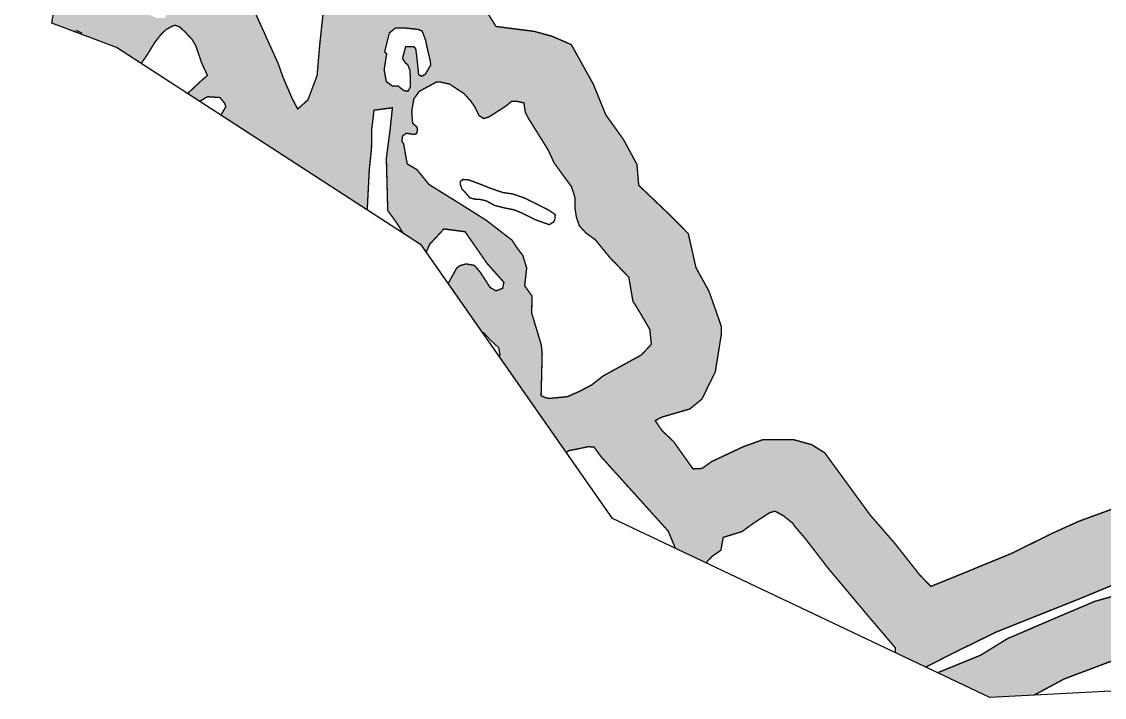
# Model space of a CAD drawing. Header units: metres. Extents: x 286961 to 289535, y 2012164 to 2016097.
# Drawn here: x 286961 to 287754, y 2012297 to 2012792 of the extents above; entities that cross this region are included whole.
import ezdxf

# ---------------------------------------------------------------- set-up
doc = ezdxf.new("R2010")
doc.units = ezdxf.units.M
doc.header["$MEASUREMENT"] = 0
doc.layers.add('MANGROOVE BUFFER ZONE', color=120, linetype='Continuous')
doc.layers.add('village', color=3, linetype='Continuous')

msp = doc.modelspace()

# ---------------------------------------------------------------- hatches: boundary and pattern name
at = {"layer": 'MANGROOVE BUFFER ZONE'}
h = msp.add_hatch(dxfattribs=at)
h.set_pattern_fill('GRASS', color=256, scale=18)
h.set_pattern_definition([(90, (0, 0), (-12.727922058, 12.727922058), [3.375, -22.080844134]), (45, (0, 0), (-12.72792206135786, 12.72792206135786), [3.375, -14.625]), (135, (0, 0), (-12.72792206135786, -12.72792206135786), [3.375, -14.625])])
h.paths.add_polyline_path([(287549.4063184994, 2012475.918165468), (287539.8802371799, 2012481.846272376), (287526.9390239657, 2012485.439013875), (287503.9325382042, 2012485.439013875), (287489.913011839, 2012480.409146756), (287466.5470421572, 2012469.451172728), (287459.5372096698, 2012464.421305608), (287452.8869304074, 2012464.062024203), (287438.535642036, 2012484.219873105), (287430.1103979228, 2012492.201876884), (287425.1517791596, 2012499.482186375), (287430.1542678517, 2012502.069745275), (287450.5561411802, 2012508.020452377), (287459.3503639692, 2012515.188704088), (287469.2084152093, 2012535.25219809), (287473.685088497, 2012562.876780872), (287473.685088497, 2012568.250947245), (287470.4588121418, 2012577.745277609), (287464.5439952587, 2012594.40517523), (287455.0443883671, 2012611.60247135), (287449.4133052742, 2012636.520617489), (287436.1620224516, 2012649.943499929), (287413.0618366207, 2012671.957067761), (287411.8083209728, 2012687.169682371), (287401.9594179644, 2012705.424834414), (287388.8872187065, 2012723.679986456), (287379.8462708826, 2012745.937694419), (287363.6481485983, 2012775.078267702), (287349.4607660435, 2012781.218990555), (287336.3905073196, 2012784.791780038), (287308.4626194644, 2012788.36456952), (287295.3178580965, 2012809.360910991), (287281.4408916742, 2012831.58727615), (287268.6314268566, 2012851.324318883), (287257.2452051054, 2012857.192061872), (287250.3067565466, 2012860.037038063), (287232.15999162, 2012861.637334904), (287212.9457250888, 2012858.436741223), (287204.0502480087, 2012854.347085681), (287197.2897048333, 2012847.23466334), (287188.0384169867, 2012833.721017362), (287182.7011168777, 2012807.76061415), (287179.1743349743, 2012774.682347139), (287177.2840469612, 2012752.455981981), (287170.5012569497, 2012734.452588112), (287163.0512697722, 2012727.895811297), (287159.0482946905, 2012735.452800844), (287152.2716035001, 2012751.179379403), (287148.7968001855, 2012761.028238964), (287129.7598845993, 2012803.160658575), (287113.7659342118, 2012821.152552827), (287099.9672128918, 2012834.121145987), (287087.9478226241, 2012841.187424754), (287081.0543528709, 2012841.187424754), (287067.9744607818, 2012844.543934376), (287067.9744607818, 2012847.900443997), (287066.5604352517, 2012859.73648814), (287066.0301843411, 2012871.39590252), (287058.9599180811, 2012880.052139356), (287051.0059465065, 2012892.594847651), (287041.2843563883, 2012901.427714248), (287016.3210500198, 2012911.321556538), (287000.1333901531, 2012916.95340425), (287002.9120781093, 2012905.098489946), (286982.7172966533, 2012790.849084214), (287030.1374456163, 2012773.058153534), (287048.3017132032, 2012761.285236246), (287052.8452955026, 2012767.772455906), (287058.0390654017, 2012776.343406939), (287062.9912388199, 2012782.741438255), (287066.6147702032, 2012786.121563809), (287071.2045489003, 2012788.656630767), (287073.1371128324, 2012789.260197409), (287076.5190477349, 2012788.053027849), (287080.5049738395, 2012784.310791331), (287085.5779454982, 2012778.878473898), (287088.1143620227, 2012774.774090139), (287090.409320676, 2012768.134603146), (287092.7042100245, 2012761.374424591), (287096.8938220787, 2012752.476477477), (287092.4626135437, 2012748.699089799), (287088.4767567439, 2012744.956817005), (287082.3468679458, 2012739.219342923), (287091.2503302046, 2012733.448687748), (287095.1198976134, 2012735.902990892), (287097.1732597859, 2012736.868741051), (287106.111290004, 2012736.265174409), (287109.4932249065, 2012732.040026536), (287110.3387432846, 2012729.504959577), (287106.7549524584, 2012723.399582575), (287214.0297639031, 2012653.870906221), (287215.5316252299, 2012683.39026255), (287216.3391645856, 2012691.05767744), (287217.1467039415, 2012699.128667213), (287217.3485887804, 2012713.656456059), (287217.9542432972, 2012718.297258853), (287218.963667492, 2012726.973556535), (287232.4900210066, 2012728.789552813), (287230.874942295, 2012713.252881177), (287228.0485545496, 2012691.663021625), (287229.0603351071, 2012653.468984994), (287235.9244196315, 2012643.985573825), (287240.3003887483, 2012636.843966273), (287253.9267358105, 2012628.012239029), (287257.322758982, 2012623.152528096), (287259.7470385422, 2012628.650707767), (287270.2451194724, 2012639.950078938), (287285.7903906814, 2012637.932313357), (287301.8405472495, 2012614.739254854), (287314.206045614, 2012600.86723438), (287313.3228254329, 2012596.453412982), (287308.4018391679, 2012594.561780422), (287304.1117343616, 2012597.083969261), (287296.9195609846, 2012608.181571129), (287292.6294561783, 2012613.225948806), (287286.4467069961, 2012614.360928342), (287281.7780594536, 2012612.973719039), (287279.5068723416, 2012611.08208648), (287273.4409820635, 2012600.08734244), (287298.7150213807, 2012563.920178966), (287299.3084969264, 2012563.960393034), (287304.5134248959, 2012558.364287682), (287310.1914966331, 2012553.004631866), (287311.2166530141, 2012547.329734186), (287310.7018669472, 2012546.766996695), (287360.0825676846, 2012476.103188127), (287361.658893352, 2012477.420370939), (287368.9115005015, 2012478.819188688), (287375.9096204803, 2012480.34522775), (287380.3630073602, 2012480.090893952), (287385.1980556917, 2012473.350957624), (287434.6957411136, 2012418.500179419), (287439.9636081978, 2012405.855086754), (287462.395666976, 2012395.232318796), (287466.7697184317, 2012399.940196838), (287473.2807643808, 2012404.410972175), (287475.0357694535, 2012413.893367605), (287488.7972047991, 2012418.115758472), (287497.248022378, 2012424.304402442), (287509.1035761337, 2012431.96590428), (287512.8898351525, 2012433.082564237), (287516.1485461472, 2012431.407574302), (287518.9727854442, 2012429.88766595), (287526.0236463643, 2012424.291451769), (287527.2339851311, 2012422.275246073), (287535.2051442924, 2012413.024693076), (287552.191955031, 2012390.979455953), (287580.7261211462, 2012356.981872567), (287601.2623071481, 2012332.909474276), (287601.1002461129, 2012329.548354009), (287623.6685430404, 2012318.861070072), (287644.2086805408, 2012329.357797655), (287674.9016907113, 2012344.372234325), (287737.5143364435, 2012369.392389683), (287768.207346614, 2012382.077011232), (287803.4330976434, 2012395.926504065), (287820.6747420768, 2012399.107182005), (287827.8785586577, 2012400.482420098), (287845.0381462256, 2012409.623744872), (287867.9446251822, 2012420.383033091), (287925.6149387757, 2012443.80318182), (287952.4065746794, 2012455.53322634), (287982.8927793712, 2012456.701217394), (287997.5431871951, 2012458.076455486), (288003.2090612901, 2012461.231413464), (288015.8359773039, 2012470.130085439), (288035.0191259867, 2012487.765564121), (288052.7077862839, 2012501.500387273), (288050.7670443871, 2012519.992387891), (288052.4490022163, 2012534.087653293), (288058.1420437871, 2012536.673942519), (288066.5521101524, 2012539.38955709), (288072.2450824184, 2012539.648171502), (288081.8196770874, 2012539.906785914), (288092.2999466879, 2012537.320496688), (288123.4075380829, 2012535.858666843), (288140.0983480844, 2012532.88443786), (288154.7190241555, 2012530.556799322), (288167.2694276865, 2012528.746389608), (288189.2651031576, 2012526.677329206), (288214.3659795243, 2012526.160100382), (288233.2563847949, 2012522.022015854), (288278.2800305109, 2012523.024513999), (288285.8006392644, 2012519.549162911), (288289.520504299, 2012518.013583157), (288315.2359755, 2012516.397143321), (288334.2395554846, 2012518.094406963), (288345.3182719043, 2012518.336842103), (288357.7716487362, 2012516.558790933), (288366.3233047774, 2012508.108422633), (288369.659082693, 2012497.601581839), (288368.7493187793, 2012493.459470631), (288366.9803834448, 2012492.853328365), (288358.0850449743, 2012491.944060552), (288352.0706371151, 2012489.771975192), (288349.8973083596, 2012487.852482361), (288344.5905023561, 2012482.548547086), (288332.8610140044, 2012477.72919188), (288307.0318829559, 2012459.271581284), (288272.1624971314, 2012446.106007305), (288220.9537458706, 2012445.715201713), (288193.7040053374, 2012441.197593552), (288143.9828119836, 2012436.93812821), (288098.5126355373, 2012435.129532316), (288086.0087355171, 2012431.264500204), (288052.1064979684, 2012431.264500204), (287982.8172371555, 2012426.840013546), (287974.2570566257, 2012425.430893302), (287957.136764871, 2012422.059038765), (287941.6070872388, 2012417.122148043), (287892.3302761669, 2012408.622879165), (287874.9764272865, 2012402.070636899), (287832.0223610627, 2012395.437570828), (287818.4445833976, 2012390.539459571), (287800.1097252843, 2012384.390320594), (287770.3583592287, 2012373.490207414), (287747.5035123369, 2012366.998220239), (287719.1713003655, 2012355.005353246), (287683.3936753325, 2012339.634936322), (287663.7075818244, 2012327.497653005), (287632.3579607487, 2012314.746170547), (287670.5886372563, 2012296.641920311), (287703.0827068522, 2012298.339241492), (287725.0356633651, 2012310.133993343), (287782.5972377508, 2012331.817627372), (287836.2169638752, 2012348.285405211), (287851.5135695152, 2012352.772214714), (287874.7927003012, 2012357.058125547), (287889.6703585154, 2012358.2826715), (287946.8098667599, 2012359.992885813), (287998.0791210982, 2012368.737092904), (288062.4378315858, 2012385.486194177), (288091.2576720251, 2012390.191133637), (288098.6081493917, 2012389.769650484), (288099.5553953337, 2012386.346633964), (288099.3905885548, 2012384.863763811), (288095.1592542062, 2012382.28244445), (288078.453820895, 2012382.007832149), (288063.3420511168, 2012378.053487555), (288051.9120287415, 2012374.483563908), (288025.3418216261, 2012367.846398605), (288003.8355765473, 2012363.393580083), (287920.0689619589, 2012345.75821023), (287905.1080686978, 2012344.790682529), (287883.0188317669, 2012340.304925041), (287868.4100068141, 2012339.33739734), (287841.5970250365, 2012330.516393123), (287842.58267769, 2012306.310860466), (287842.6158119215, 2012305.627725131), (288011.6019810086, 2012314.454683637), (288026.5182010481, 2012319.754710662), (288067.6185028805, 2012329.149135837), (288103.1581352815, 2012334.994060975), (288175.1549261334, 2012338.122646014), (288198.1718076127, 2012346.772207992), (288279.4963352142, 2012353.879669874), (288365.128076273, 2012370.119839081), (288404.0040392088, 2012402.859321979), (288413.3097313117, 2012407.576958176), (288427.9650597753, 2012412.249684197), (288457.5555694248, 2012406.495885361), (288459.7870156501, 2012450.550902947), (288445.3519670383, 2012457.764442223), (288428.2973762198, 2012461.298198305), (288416.0264788871, 2012461.713925779), (288390.2366436517, 2012452.15204877), (288352.6034523029, 2012422.443713646), (288335.3148885299, 2012409.452012424), (288318.8062808084, 2012407.763092353), (288289.2988675963, 2012402.436520608), (288252.8604907423, 2012399.70327571), (288210.2241176533, 2012397.36479053), (288174.0872166144, 2012390.86892178), (288144.5797340975, 2012389.439849519), (288133.1407021001, 2012390.479204481), (288133.1407021001, 2012394.376703965), (288133.7906423747, 2012399.053710601), (288134.9605071469, 2012402.561456508), (288139.6401741502, 2012406.458955992), (288142.3698817203, 2012403.60081147), (288147.3095109725, 2012405.159789498), (288148.4793757447, 2012403.730717236), (288145.6196523978, 2012399.443464176), (288145.6196523978, 2012395.935681992), (288149.7792562937, 2012395.935681992), (288161.47825054, 2012399.183616367), (288182.9264182089, 2012403.211057894), (288230.4360265658, 2012408.182773954), (288240.4451622374, 2012405.454535198), (288255.2639113842, 2012406.623795926), (288275.0222204784, 2012412.080309714), (288305.8295835443, 2012424.552315318), (288339.1067612363, 2012437.933770117), (288378.6759817565, 2012457.200271745), (288397.9142970482, 2012464.345705603), (288416.3727255933, 2012465.385060565), (288420.2724365453, 2012469.282560049), (288423.7821001668, 2012473.439907342), (288426.3818612649, 2012476.687805441), (288435.6111101898, 2012477.20750106), (288446.5301483847, 2012473.050153766), (288458.4891048798, 2012466.42437925), (288459.8298063686, 2012451.395711947), (288461.2314952256, 2012479.068987936), (288461.8961157852, 2012498.127505131), (288459.5211224345, 2012498.343288989), (288458.2380235128, 2012495.079063399), (288452.6966802472, 2012495.582546584), (288446.6034728474, 2012498.830480959), (288440.8352355848, 2012501.510000518), (288434.4982832557, 2012502.727980443), (288429.786181613, 2012502.727980443), (288417.8434424376, 2012504.676748323), (288413.131340795, 2012506.463070511), (288409.0691794268, 2012506.787889342), (288405.3319881958, 2012505.001530877), (288403.1384224431, 2012503.052762997), (288399.401300517, 2012502.646793873), (288394.6079043614, 2012503.945960368), (288387.7835314788, 2012506.057101387), (288387.7023062708, 2012503.864737522), (288379.171788189, 2012506.463070511), (288373.8909714799, 2012510.52297941), (288371.1286906608, 2012513.770913785), (288371.8598561434, 2012515.719681665), (288374.7033621707, 2012517.830822685), (288400.9448566904, 2012517.424817284), (288411.5877153167, 2012516.12565079), (288423.3680040759, 2012514.745297725), (288432.2234922949, 2012513.283721815), (288439.5353550357, 2012511.253767366), (288450.7468594236, 2012509.467408901), (288459.0336325762, 2012509.467408901), (288462.2915680186, 2012509.467408901), (288464.1717507328, 2012563.383126778), (288450.400058279, 2012563.933693608), (288402.6782386702, 2012566.041315817), (288351.7703394813, 2012565.009941662), (288323.9050338471, 2012569.356470349), (288267.2313230631, 2012574.216962986), (288228.6778334731, 2012575.861190539), (288163.5540674629, 2012578.47087804), (288143.5820224115, 2012582.919307118), (288126.2349654, 2012582.919307118), (288109.8008603224, 2012586.455239784), (288084.5301872321, 2012588.739020162), (288065.0147221049, 2012591.248367157), (288046.6404295688, 2012587.826523749), (288037.1680594578, 2012583.035899448), (288017.9547631935, 2012572.210515639), (288011.2676830902, 2012561.249820882), (288006.3256281706, 2012554.321900281), (288003.0251956953, 2012535.326492144), (287998.5866400393, 2012523.952028838), (287978.3288513591, 2012505.752814995), (287971.0602348042, 2012505.901004064), (287942.7747342579, 2012503.176211566), (287922.3273969904, 2012493.18525737), (287888.5892731728, 2012481.945452037), (287869.4056393566, 2012470.99310085), (287862.3190171673, 2012469.886416902), (287857.0926740193, 2012469.443772343), (287853.8593978807, 2012468.071472639), (287850.3161214385, 2012463.733360074), (287840.878057196, 2012455.409197349), (287836.2182806661, 2012449.481852244), (287833.1823845555, 2012447.506058451), (287828.9461988719, 2012447.929440244), (287819.556024236, 2012451.316494589), (287802.5406599259, 2012450.116906796), (287735.8206661056, 2012425.703764337), (287715.8816101319, 2012416.696734772), (287687.0431960103, 2012402.398103907), (287648.921267317, 2012386.7190837), (287627.2924913781, 2012377.937257989), (287619.1816830749, 2012386.268748546), (287600.5944169343, 2012409.799576554), (287582.957388702, 2012430.038829684)])
h.paths.add_polyline_path([(287422.3211638223, 2012555.406673288), (287414.9657083717, 2012547.536763566), (287386.8362128967, 2012532.133625336), (287378.8667170502, 2012525.808400743), (287370.2722306519, 2012521.201153612), (287360.8963328017, 2012517.062452385), (287347.7701451161, 2012515.734954027), (287344.6448458328, 2012516.28156673), (287341.5196158541, 2012517.765271241), (287342.3008886965, 2012548.610363444), (287341.597722347, 2012555.169824712), (287334.6181067458, 2012578.240232727), (287334.852495529, 2012590.73447576), (287329.4613456021, 2012598.309095636), (287330.9416958115, 2012611.236369983), (287328.128891804, 2012620.528931043), (287323.9879308952, 2012625.917063829), (287320.1043679581, 2012631.833888779), (287314.1846304354, 2012636.332379281), (287301.3177812556, 2012646.307226758), (287282.7492967118, 2012657.993703328), (287259.3041116607, 2012672.557659739), (287250.4340694369, 2012683.462561403), (287243.4479391859, 2012687.542095831), (287243.1266422023, 2012688.744912224), (287240.731399525, 2012702.336117132), (287239.4178659333, 2012704.266674262), (287239.958720476, 2012708.205020966), (287242.8175428608, 2012710.135578096), (287248.4579127949, 2012709.20893389), (287250.3082119471, 2012709.863287484), (287250.9263413253, 2012712.952222424), (287250.3854867825, 2012714.805547112), (287247.2949091964, 2012717.431123673), (287246.6767798183, 2012726.00283651), (287248.1465957003, 2012735.145177024), (287252.0871964755, 2012740.705187364), (287258.1138712816, 2012744.102979522), (287262.5952572948, 2012746.419662589), (287264.6041951, 2012747.655236565), (287267.4630174848, 2012747.655236565), (287274.4941265412, 2012746.110769095), (287281.7570601038, 2012741.245741909), (287284.6931573239, 2012739.469649664), (287289.7154671846, 2012733.98683549), (287292.8833196061, 2012729.430701799), (287295.9708477816, 2012723.121982965), (287299.3909003159, 2012720.853257291), (287303.386043957, 2012722.093510922), (287315.4948373974, 2012729.910928701), (287319.8046940675, 2012733.444068085), (287323.7271369889, 2012733.540853504), (287328.9136378523, 2012732.352935508), (287329.8772436173, 2012725.555040704), (287332.5406265081, 2012720.473153236), (287346.4909173931, 2012698.156604962), (287351.1484068651, 2012688.226087238), (287363.844627664, 2012670.841024503), (287366.3332931916, 2012662.990631482), (287366.3332931916, 2012655.140238461), (287367.4220020605, 2012648.378028427), (287369.5995584078, 2012642.159891749), (287374.110260345, 2012637.263122719), (287381.3428384117, 2012631.977688404), (287391.7077155451, 2012619.236511958), (287405.7971704385, 2012604.610305256), (287408.795364746, 2012587.161903937), (287414.1032796261, 2012578.45005539), (287420.6609676956, 2012567.256357354), (287421.2463852153, 2012566.134872637)], flags=16)
h.paths.add_polyline_path([(287350.8005661488, 2012645.134483496), (287347.4975693965, 2012643.090925399), (287336.5663335593, 2012647.020855979), (287326.8146651644, 2012651.8939728), (287321.6242911998, 2012654.016141843), (287315.0969586262, 2012655.273699314), (287308.7269479147, 2012656.845700567), (287307.3900586104, 2012657.238682742), (287301.3346223184, 2012660.539834587), (287296.3801618423, 2012661.718817388), (287292.7625906704, 2012661.797392057), (287289.2617980614, 2012662.791728014), (287285.083967007, 2012667.655013933), (287283.5110949095, 2012669.128742435), (287282.2823210699, 2012672.66569084), (287282.4298016526, 2012674.876301731), (287284.1009479353, 2012676.251757482), (287288.5245337577, 2012675.907893544), (287297.0277457541, 2012672.714809077), (287304.2529775136, 2012669.816506587), (287313.5917973038, 2012666.62342212), (287320.7678919706, 2012665.59179403), (287328.6321138485, 2012662.939082726), (287347.1043340459, 2012653.780345283), (287351.8228810336, 2012650.479193438), (287351.7442894073, 2012647.571060045)], flags=0)
h.paths.add_polyline_path([(287256.6374021402, 2012753.337752287), (287253.801935468, 2012751.859199025), (287251.706158767, 2012753.091326743), (287250.47336525, 2012765.412531378), (287249.6103820661, 2012771.819595515), (287248.6241749743, 2012773.298112501), (287246.651691486, 2012773.667768955), (287242.2135516588, 2012773.667768955), (287239.8712578373, 2012764.91968029), (287242.0903277509, 2012761.592953588), (287243.8162248139, 2012760.237631235), (287245.4188979689, 2012755.925202358), (287245.5421218768, 2012751.489578847), (287245.5421218768, 2012743.850423267), (287243.9395180265, 2012740.893316742), (287240.857464929, 2012741.38616783), (287236.5426876192, 2012744.836125442), (287232.47442743, 2012744.712894532), (287228.0363569075, 2012747.916426601), (287226.4336837524, 2012756.541284356), (287228.282874028, 2012768.369637902), (287226.8034940856, 2012769.848191165), (287230.2553575163, 2012783.647949062), (287234.8167212515, 2012787.344332218), (287241.7204481129, 2012787.221101308), (287251.2130552212, 2012786.235399133), (287254.2950390139, 2012785.003271414), (287256.8839192608, 2012778.103392466), (287257.623609232, 2012774.160620042), (287260.2124894788, 2012763.19473776), (287260.5823691168, 2012760.114436602)], flags=16)
h.paths.add_polyline_path([(287065.7333519466, 2012794.579949192), (287059.8066146405, 2012794.503986423), (287053.2720743691, 2012797.46570005), (287051.2205141211, 2012802.325938751), (287049.3209392667, 2012809.312518281), (287047.9532786378, 2012816.526913565), (287049.3209392667, 2012825.412018169), (287049.7768954478, 2012824.500718878), (287055.3236346173, 2012828.829363303), (287059.5786712023, 2012832.930191975), (287064.593565451, 2012830.651961886), (287069.9124304872, 2012820.248037222), (287070.672218846, 2012814.932130736), (287071.3560491605, 2012809.92003905), (287070.4442754079, 2012805.363578871)], flags=16)
h.paths.add_polyline_path([(288248.6813428969, 2012417.845209127), (288251.8891841793, 2012420.186161101), (288255.7080857519, 2012421.712889415), (288257.9994405563, 2012421.967332042), (288261.2073511435, 2012421.967332042), (288266.9611730109, 2012423.188721948), (288268.9979020349, 2012424.308320293), (288282.0331618424, 2012429.041156299), (288286.0557501783, 2012428.837573176), (288286.5649324343, 2012427.209089578), (288286.412184688, 2012425.835048606), (288284.3753863591, 2012424.766309766), (288282.8987786081, 2012423.239617728), (288279.2326247819, 2012421.407551007), (288273.0714293878, 2012419.117458537), (288258.355875066, 2012416.420272375), (288253.5695479985, 2012415.046231403), (288249.2923338822, 2012415.911350844)], flags=16)
h.paths.add_polyline_path([(288323.0527848049, 2012440.684257196), (288323.5772915184, 2012445.285834315), (288331.1484234602, 2012449.478297158), (288352.2526314807, 2012459.416795688), (288362.2791626533, 2012463.455881937), (288382.5369513336, 2012472.91451633), (288385.842668986, 2012472.53907538), (288386.1690765104, 2012470.255855697), (288386.7829089918, 2012469.437823015), (288384.2762935249, 2012467.801721374), (288379.6210911107, 2012463.20024219), (288371.5256684697, 2012461.295078535), (288364.3638505887, 2012457.818421497), (288357.8670121204, 2012454.443991337), (288347.8248873712, 2012449.781567811), (288342.7604402011, 2012447.685336389), (288336.1101609388, 2012444.055266481), (288330.8411260431, 2012440.374046858), (288323.6792388572, 2012438.686831778)], flags=16)

# ---------------------------------------------------------------- linework, layer by layer
at = {"layer": 'MANGROOVE BUFFER ZONE', "const_width": 1, "flags": 128}
for points in [[(287182.7011168777, 2012807.76061415), (287179.1743349743, 2012774.682347139), (287177.2840469612, 2012752.455981981), (287170.5012569497, 2012734.452588112), (287163.0512697722, 2012727.895811297), (287159.0482946905, 2012735.452800844), (287152.2716035001, 2012751.179379403), (287148.7968001855, 2012761.028238964), (287129.7598845993, 2012803.160658575)], [(287802.5406599259, 2012450.116906796), (287735.8206661056, 2012425.703764337), (287715.8816101319, 2012416.696734772), (287687.0431960103, 2012402.398103907), (287648.921267317, 2012386.7190837), (287627.2924913781, 2012377.937257989), (287619.1816830749, 2012386.268748546), (287600.5944169343, 2012409.799576554), (287582.957388702, 2012430.038829684), (287549.4063184994, 2012475.918165468), (287539.8802371799, 2012481.846272376), (287526.9390239657, 2012485.439013875), (287503.9325382042, 2012485.439013875), (287489.913011839, 2012480.409146756), (287466.5470421572, 2012469.451172728), (287459.5372096698, 2012464.421305608), (287452.8869304074, 2012464.062024203), (287438.535642036, 2012484.219873105), (287430.1103979228, 2012492.201876884), (287425.1517791596, 2012499.482186375), (287430.1542678517, 2012502.069745275), (287450.5561411802, 2012508.020452377), (287459.3503639692, 2012515.188704088), (287469.2084152093, 2012535.25219809), (287473.685088497, 2012562.876780872), (287473.685088497, 2012568.250947245), (287470.4588121418, 2012577.745277609), (287464.5439952587, 2012594.40517523), (287455.0443883671, 2012611.60247135), (287449.4133052742, 2012636.520617489), (287436.1620224516, 2012649.943499929), (287413.0618366207, 2012671.957067761), (287411.8083209728, 2012687.169682371), (287401.9594179644, 2012705.424834414), (287388.8872187065, 2012723.679986456), (287379.8462708826, 2012745.937694419), (287363.6481485983, 2012775.078267702), (287349.4607660435, 2012781.218990555), (287336.3905073196, 2012784.791780038), (287308.4626194644, 2012788.36456952), (287295.3178580965, 2012809.360910991)], [(287048.3017132033, 2012761.285236246), (287052.8452955026, 2012767.772455906), (287058.0390654017, 2012776.343406939), (287062.9912388199, 2012782.741438255), (287066.6147702032, 2012786.121563809), (287071.2045489003, 2012788.656630767), (287073.1371128324, 2012789.260197409), (287076.5190477349, 2012788.053027849), (287080.5049738395, 2012784.310791331), (287085.5779454982, 2012778.878473898), (287088.1143620227, 2012774.774090139), (287090.409320676, 2012768.134603146), (287092.7042100245, 2012761.374424591), (287096.8938220787, 2012752.476477477), (287092.4626135437, 2012748.699089799), (287088.4767567439, 2012744.956817005), (287082.3468679457, 2012739.219342923)], [(287091.2503302046, 2012733.448687748), (287095.1198976134, 2012735.902990892), (287097.1732597859, 2012736.868741051), (287106.111290004, 2012736.265174409), (287109.4932249065, 2012732.040026536), (287110.3387432846, 2012729.504959577), (287106.7549524584, 2012723.399582575)], [(287214.0297639031, 2012653.870906221), (287215.5316252299, 2012683.39026255), (287216.3391645856, 2012691.05767744), (287217.1467039415, 2012699.128667213), (287217.3485887804, 2012713.656456059), (287217.9542432972, 2012718.297258853), (287218.963667492, 2012726.973556535), (287232.4900210066, 2012728.789552813), (287230.874942295, 2012713.252881177), (287228.0485545496, 2012691.663021625), (287229.0603351071, 2012653.468984994), (287235.9244196315, 2012643.985573825), (287240.3003887482, 2012636.843966273)], [(287257.322758982, 2012623.152528096), (287259.7470385422, 2012628.650707767), (287270.2451194724, 2012639.950078938), (287285.7903906814, 2012637.932313357), (287301.8405472495, 2012614.739254854), (287314.206045614, 2012600.86723438), (287313.3228254329, 2012596.453412982), (287308.4018391679, 2012594.561780422), (287304.1117343616, 2012597.083969261), (287296.9195609846, 2012608.181571129), (287292.6294561783, 2012613.225948806), (287286.4467069961, 2012614.360928342), (287281.7780594536, 2012612.973719039), (287279.5068723416, 2012611.08208648), (287273.4409820635, 2012600.08734244)], [(287360.0825676847, 2012476.103188127), (287361.658893352, 2012477.420370939), (287368.9115005015, 2012478.819188688), (287375.9096204803, 2012480.34522775), (287380.3630073602, 2012480.090893952), (287385.1980556917, 2012473.350957624), (287434.6957411136, 2012418.500179419), (287439.9636081978, 2012405.855086754)], [(287462.3956669759, 2012395.232318796), (287466.7697184317, 2012399.940196838), (287473.2807643808, 2012404.410972175), (287475.0357694535, 2012413.893367605), (287488.7972047991, 2012418.115758472), (287497.248022378, 2012424.304402442), (287509.1035761337, 2012431.96590428), (287512.8898351525, 2012433.082564237), (287516.1485461472, 2012431.407574302), (287518.9727854442, 2012429.88766595), (287526.0236463643, 2012424.291451769), (287527.2339851311, 2012422.275246073), (287535.2051442924, 2012413.024693076), (287552.191955031, 2012390.979455953), (287580.7261211462, 2012356.981872567), (287601.2623071481, 2012332.909474276), (287601.1002461129, 2012329.548354009)], [(287623.5684680564, 2012318.80992826), (287644.2086805408, 2012329.357797655), (287674.9016907113, 2012344.372234325), (287737.5143364435, 2012369.392389683), (287768.207346614, 2012382.077011232)], [(287770.3583592287, 2012373.490207414), (287747.5035123369, 2012366.998220239), (287719.1713003655, 2012355.005353246), (287683.3936753325, 2012339.634936322), (287663.7075818244, 2012327.497653005), (287632.3579607487, 2012314.746170547)], [(287703.0827068521, 2012298.339241492), (287725.0356633651, 2012310.133993343), (287782.5972377508, 2012331.817627372)]]:
    msp.add_lwpolyline(points, dxfattribs=at)
at = {"layer": 'MANGROOVE BUFFER ZONE', "flags": 128}
for points in [[(286999.096660926, 2012784.703929871), (287001.1634004739, 2012785.49191444), (287004.5246132458, 2012783.708748298), (287004.2044563516, 2012782.787604504)], [(287298.7150213807, 2012563.920178966), (287299.3084969264, 2012563.960393034), (287304.5134248959, 2012558.364287682), (287310.1914966331, 2012553.004631866), (287311.2166530141, 2012547.329734186), (287310.7018669472, 2012546.766996695)]]:
    msp.add_lwpolyline(points, dxfattribs=at)
at = {"layer": 'MANGROOVE BUFFER ZONE', "const_width": 1, "flags": 128}
for points in [[(287243.9395180265, 2012740.893316742), (287240.857464929, 2012741.38616783), (287236.5426876192, 2012744.836125442), (287232.47442743, 2012744.712894532), (287228.0363569075, 2012747.916426601), (287226.4336837524, 2012756.541284356), (287228.282874028, 2012768.369637902), (287226.8034940856, 2012769.848191165), (287230.2553575163, 2012783.647949062), (287234.8167212515, 2012787.344332218), (287241.7204481129, 2012787.221101308), (287251.2130552212, 2012786.235399133), (287254.2950390139, 2012785.003271414), (287256.8839192608, 2012778.103392466), (287257.623609232, 2012774.160620042), (287260.2124894788, 2012763.19473776), (287260.5823691168, 2012760.114436602), (287256.6374021402, 2012753.337752287), (287253.801935468, 2012751.859199025), (287251.706158767, 2012753.091326743), (287250.47336525, 2012765.412531378), (287249.6103820661, 2012771.819595515), (287248.6241749743, 2012773.298112501), (287246.651691486, 2012773.667768955), (287242.2135516588, 2012773.667768955), (287239.8712578373, 2012764.91968029), (287242.0903277509, 2012761.592953588), (287243.8162248139, 2012760.237631235), (287245.4188979689, 2012755.925202358), (287245.5421218768, 2012751.489578847), (287245.5421218768, 2012743.850423267)], [(287347.7701451161, 2012515.734954027), (287344.6448458328, 2012516.28156673), (287341.5196158541, 2012517.765271241), (287342.3008886965, 2012548.610363444), (287341.597722347, 2012555.169824712), (287334.6181067458, 2012578.240232727), (287334.852495529, 2012590.73447576), (287329.4613456021, 2012598.309095636), (287330.9416958115, 2012611.236369983), (287328.128891804, 2012620.528931043), (287323.9879308952, 2012625.917063829), (287320.1043679581, 2012631.833888779), (287314.1846304354, 2012636.332379281), (287301.3177812556, 2012646.307226758), (287282.7492967118, 2012657.993703328), (287259.3041116607, 2012672.557659739), (287250.4340694369, 2012683.462561403), (287243.4479391859, 2012687.542095831), (287243.1266422023, 2012688.744912224), (287240.731399525, 2012702.336117132), (287239.4178659333, 2012704.266674262), (287239.958720476, 2012708.205020966), (287242.8175428608, 2012710.135578096), (287248.4579127949, 2012709.20893389), (287250.3082119471, 2012709.863287484), (287250.9263413253, 2012712.952222424), (287250.3854867825, 2012714.805547112), (287247.2949091964, 2012717.431123673), (287246.6767798183, 2012726.00283651), (287248.1465957003, 2012735.145177024), (287252.0871964755, 2012740.705187364), (287258.1138712816, 2012744.102979522), (287262.5952572948, 2012746.419662589), (287264.6041951, 2012747.655236565), (287267.4630174848, 2012747.655236565), (287274.4941265412, 2012746.110769095), (287281.7570601038, 2012741.245741909), (287284.6931573239, 2012739.469649664), (287289.7154671846, 2012733.98683549), (287292.8833196061, 2012729.430701799), (287295.9708477816, 2012723.121982965), (287299.3909003159, 2012720.853257291), (287303.386043957, 2012722.093510922), (287315.4948373974, 2012729.910928701), (287319.8046940675, 2012733.444068085), (287323.7271369889, 2012733.540853504), (287328.9136378523, 2012732.352935508), (287329.8772436173, 2012725.555040704), (287332.5406265081, 2012720.473153236), (287346.4909173931, 2012698.156604962), (287351.1484068651, 2012688.226087238), (287363.844627664, 2012670.841024503), (287366.3332931916, 2012662.990631482), (287366.3332931916, 2012655.140238461), (287367.4220020605, 2012648.378028427), (287369.5995584078, 2012642.159891749), (287374.110260345, 2012637.263122719), (287381.3428384117, 2012631.977688404), (287391.7077155451, 2012619.236511958), (287405.7971704385, 2012604.610305256), (287408.795364746, 2012587.161903937), (287414.1032796261, 2012578.45005539), (287420.6609676956, 2012567.256357354), (287421.2463852153, 2012566.134872637), (287422.3211638223, 2012555.406673288), (287414.9657083717, 2012547.536763566), (287386.8362128967, 2012532.133625336), (287378.8667170502, 2012525.808400743), (287370.2722306519, 2012521.201153612), (287360.8963328017, 2012517.062452385)], [(287347.4975693965, 2012643.090925399), (287336.5663335593, 2012647.020855979), (287326.8146651644, 2012651.8939728), (287321.6242911998, 2012654.016141843), (287315.0969586262, 2012655.273699314), (287308.7269479147, 2012656.845700567), (287307.3900586104, 2012657.238682742), (287301.3346223184, 2012660.539834587), (287296.3801618423, 2012661.718817388), (287292.7625906704, 2012661.797392057), (287289.2617980614, 2012662.791728014), (287285.083967007, 2012667.655013933), (287283.5110949095, 2012669.128742435), (287282.2823210699, 2012672.66569084), (287282.4298016526, 2012674.876301731), (287284.1009479353, 2012676.251757482), (287288.5245337577, 2012675.907893544), (287297.0277457541, 2012672.714809077), (287304.2529775136, 2012669.816506587), (287313.5917973038, 2012666.62342212), (287320.7678919706, 2012665.59179403), (287328.6321138485, 2012662.939082726), (287347.1043340459, 2012653.780345283), (287351.8228810336, 2012650.479193438), (287351.7442894073, 2012647.571060045), (287350.8005661488, 2012645.134483496)]]:
    msp.add_lwpolyline(points, close=True, dxfattribs=at)
at = {"layer": 'village', "color": 3}
msp.add_polyline3d([(288544.8994812317, 2012352.079411806, 0), (288488.6354179663, 2012393.543164389, 0), (288204.3613031694, 2012339.630214954, 0), (288015.8458965738, 2012314.676363712, 0), (287670.5886372563, 2012296.641920311, 0), (287393.9436366312, 2012427.647980764, 0), (287253.9267358105, 2012628.012239029, 0), (287030.1374456163, 2012773.058153534, 0), (286982.7172966533, 2012790.849084214, 0), (287002.9120781093, 2012905.098489946, 0), (286960.6625105393, 2013085.350828751, 0), (286972.9115078878, 2013237.217220071, 0), (286979.4752268305, 2013565.059779705, 0), (286976.0824684005, 2013641.485016506, 0), (287085.2011861601, 2013759.961011274, 0), (287135.34612495, 2013788.194303279, 0), (287282.0355420838, 2013898.066449296, 0), (287404.0783884707, 2013950.752862444, 0), (287647.2297563012, 2014077.283009418, 0), (287749.236592181, 2014068.637886024, 0), (287820.0618952084, 2014420.463531806, 0)], dxfattribs=at)

doc.saveas('drawing.dxf')
